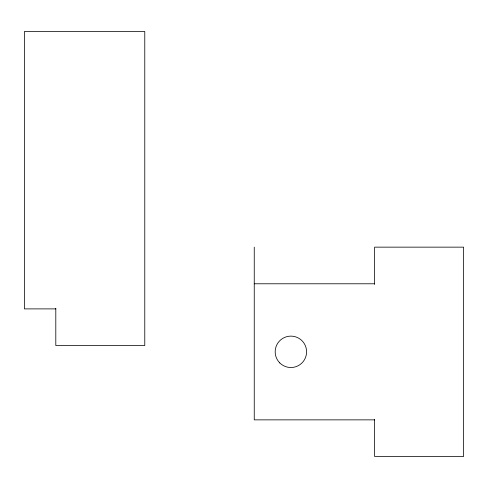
<?xml version="1.0" encoding="UTF-8"?>
<svg xmlns="http://www.w3.org/2000/svg" width="488" height="488" viewBox="0 0 488 488"><rect width="100%" height="100%" fill="white"/><g stroke="black" fill="none" stroke-linecap="round" stroke-linejoin="round"><path stroke-width="0.73" d="M254.248 283.784L374.625 283.784M55.803 308.892L24.4 308.892L24.4 31.506L144.777 31.506L144.777 345.528L55.803 345.528L55.803 308.3M374.625 419.863L254.248 419.863L254.248 247.148M374.625 284.376L374.625 247.148L463.6 247.148L463.6 456.493L374.625 456.493L374.625 419.271M279.783 362.926A15.701 15.701 0 0 0 306.055 355.886A15.701 15.701 0 0 0 286.822 336.653A15.701 15.701 0 0 0 279.783 362.926"/></g></svg>
